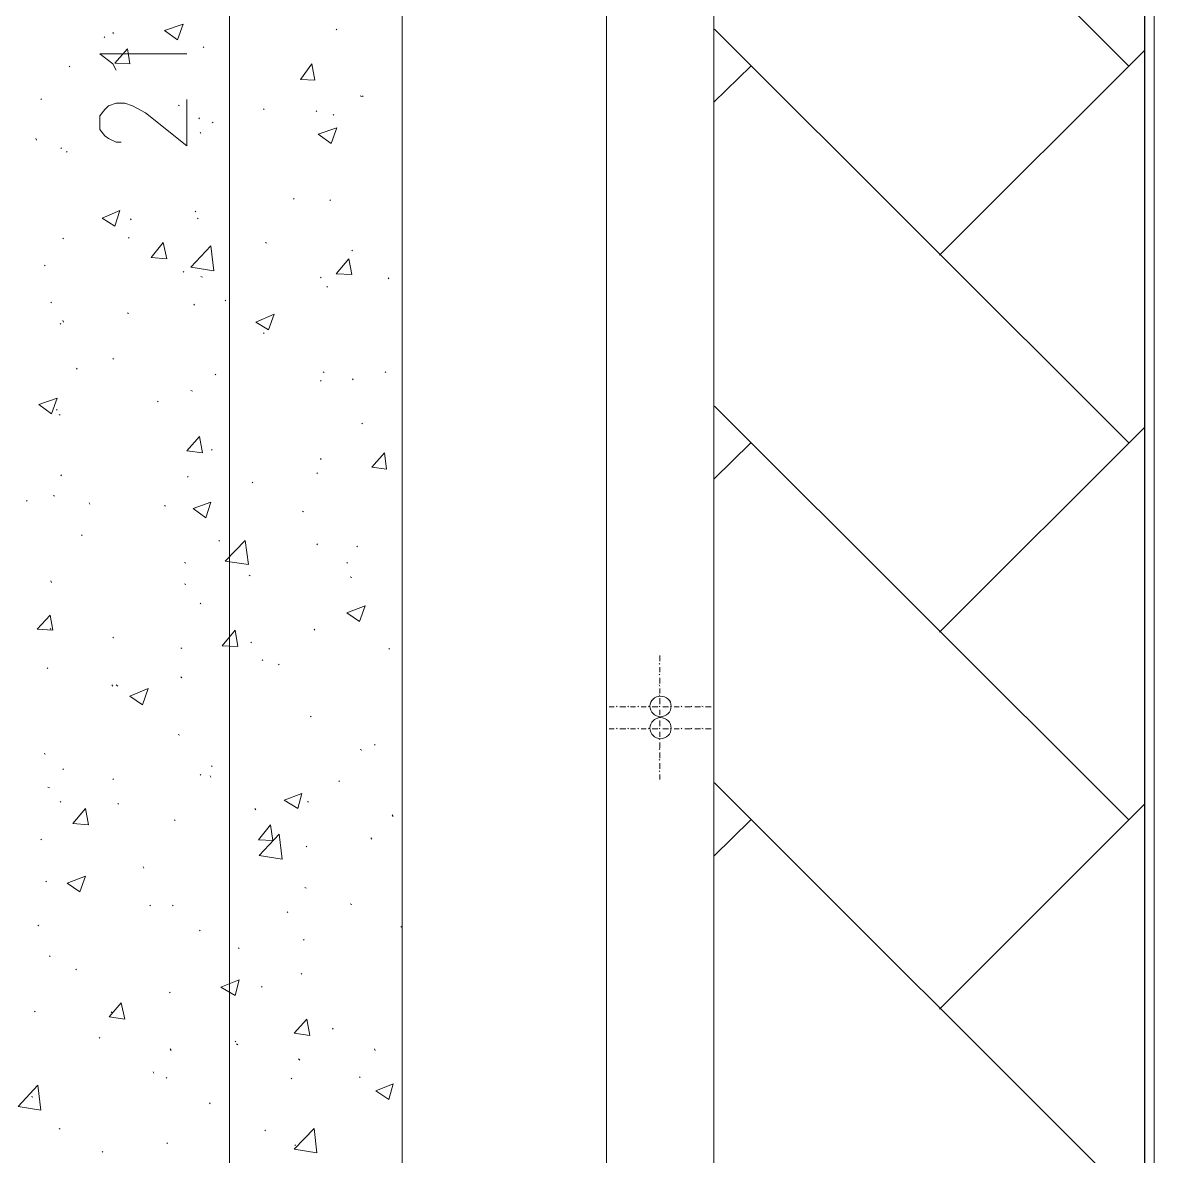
# Model space of a CAD drawing. Header units: millimetres. Extents: x 2928 to 3112, y 1220 to 1280.
# Drawn here: x 2980.658 to 2983.309, y 1248.985 to 1251.642 of the extents above; entities that cross this region are included whole.
import ezdxf

# ---------------------------------------------------------------- set-up
doc = ezdxf.new("R2010")
doc.units = ezdxf.units.MM

msp = doc.modelspace()

# ---------------------------------------------------------------- linework, layer by layer
at = {"color": 7, "linetype": 'Continuous', "lineweight": -2, "true_color": 0x000007}
msp.add_lwpolyline([(2983.28525, 1264.04728), (2983.28525, 1239.30359), (2983.28525, 1239.30359)], dxfattribs=at)
at = {"color": 9, "linetype": 'Continuous', "lineweight": 5, "true_color": 0xbababa}
for points in [[(2983.30858, 1239.30359), (2983.30858, 1264.04728), (2983.30858, 1264.04728)], [(2983.24858, 1251.54043), (2982.27857, 1252.51045), (2982.27857, 1252.51045)], [(2983.24858, 1250.65709), (2982.27857, 1251.6271), (2982.27857, 1251.6271)], [(2982.80524, 1251.0971), (2983.28525, 1251.5771), (2983.28525, 1251.5771)], [(2983.24858, 1249.77374), (2982.27857, 1250.74376), (2982.27857, 1250.74376)], [(2982.80524, 1250.21375), (2983.28525, 1250.69376), (2983.28525, 1250.69376)], [(2983.24858, 1248.8904), (2982.27857, 1249.86041), (2982.27857, 1249.86041)], [(2982.80524, 1249.3304), (2983.28525, 1249.81041), (2983.28525, 1249.81041)]]:
    msp.add_lwpolyline(points, dxfattribs=at)
at = {"color": 252, "linetype": 'Continuous', "lineweight": 13, "true_color": 0x989898}
msp.add_lwpolyline([(2982.2769, 1240.06027), (2940.24797, 1240.06027), (2940.24797, 1263.2906), (2982.2769, 1263.2906)], close=True, dxfattribs=at)
at = {"color": 7, "linetype": 'Continuous', "lineweight": 20, "true_color": 0x000007}
msp.add_lwpolyline([(2957.20821, 1263.03893), (2982.02523, 1263.03893), (2982.02523, 1240.31361), (2957.20821, 1240.31361), (2957.20821, 1240.06027), (2982.2769, 1240.06027), (2982.2769, 1263.2906), (2957.20821, 1263.2906)], close=True, dxfattribs=at)
at = {"color": 253, "linetype": 'Continuous', "lineweight": 5, "true_color": 0x9a9a9a}
msp.add_lwpolyline([(2940.97965, 1262.56226), (2981.54689, 1262.56226), (2981.54689, 1240.79028), (2940.97965, 1240.79028)], close=True, dxfattribs=at)
msp.add_lwpolyline([(2981.14189, 1262.46059), (2981.14189, 1240.89028), (2981.14189, 1240.89028)], dxfattribs=at)
at = {"color": 92, "linetype": 'Continuous', "lineweight": 13, "true_color": 0x00b800}
for points in [[(2980.99022, 1251.62377), (2981.03355, 1251.63877), (2981.03355, 1251.63877)], [(2981.02022, 1251.6021), (2981.03355, 1251.63877), (2981.03355, 1251.63877)], [(2981.39356, 1251.62544), (2981.39189, 1251.6271), (2981.39189, 1251.6271)], [(2980.85022, 1251.6071), (2980.84855, 1251.60877), (2980.84855, 1251.60877)], [(2980.87022, 1251.6171), (2980.86855, 1251.61877), (2980.86855, 1251.61877)], [(2980.99022, 1251.62377), (2981.02022, 1251.6021), (2981.02022, 1251.6021)], [(2980.87355, 1251.5471), (2980.90355, 1251.58044), (2980.90355, 1251.58044)], [(2980.90855, 1251.54543), (2980.90355, 1251.58044), (2980.90355, 1251.58044)], [(2981.08189, 1251.58377), (2981.08022, 1251.58544), (2981.08022, 1251.58544)], [(2980.87355, 1251.5471), (2980.90855, 1251.54543), (2980.90855, 1251.54543)], [(2980.76855, 1251.53877), (2980.76688, 1251.54043), (2980.76688, 1251.54043)], [(2981.30856, 1251.50877), (2981.33522, 1251.54543), (2981.33522, 1251.54543)], [(2981.34189, 1251.5071), (2981.33522, 1251.54543), (2981.33522, 1251.54543)], [(2981.30856, 1251.50877), (2981.34189, 1251.5071), (2981.34189, 1251.5071)], [(2981.45189, 1251.46877), (2981.44856, 1251.47043), (2981.44856, 1251.47043)], [(2981.45522, 1251.46877), (2981.45356, 1251.47043), (2981.45356, 1251.47043)], [(2980.70188, 1251.4621), (2980.70021, 1251.46377), (2980.70021, 1251.46377)], [(2981.02522, 1251.4471), (2981.02188, 1251.44877), (2981.02188, 1251.44877)], [(2981.07189, 1251.4171), (2981.07022, 1251.41877), (2981.07022, 1251.41877)], [(2981.22355, 1251.43877), (2981.22189, 1251.44043), (2981.22189, 1251.44043)], [(2981.34689, 1251.43377), (2981.34522, 1251.43543), (2981.34522, 1251.43543)], [(2981.38689, 1251.42543), (2981.38522, 1251.4271), (2981.38522, 1251.4271)], [(2981.10355, 1251.4071), (2981.10189, 1251.40877), (2981.10189, 1251.40877)], [(2981.35022, 1251.38043), (2981.39356, 1251.39543), (2981.39356, 1251.39543)], [(2981.38022, 1251.35877), (2981.39356, 1251.39543), (2981.39356, 1251.39543)], [(2980.69021, 1251.3671), (2980.68855, 1251.37043), (2980.68855, 1251.37043)], [(2981.07522, 1251.3821), (2981.07355, 1251.38543), (2981.07355, 1251.38543)], [(2981.35022, 1251.38043), (2981.38022, 1251.35877), (2981.38022, 1251.35877)], [(2980.74855, 1251.3471), (2980.74688, 1251.34877), (2980.74688, 1251.34877)], [(2980.76188, 1251.33877), (2980.76021, 1251.34043), (2980.76021, 1251.34043)], [(2981.29355, 1251.22876), (2981.29189, 1251.23043), (2981.29189, 1251.23043)], [(2980.84355, 1251.18376), (2980.88522, 1251.2021), (2980.88522, 1251.2021)], [(2980.87355, 1251.16543), (2980.88522, 1251.2021), (2980.88522, 1251.2021)], [(2981.37856, 1251.22543), (2981.37689, 1251.2271), (2981.37689, 1251.2271)], [(2980.84355, 1251.18376), (2980.87355, 1251.16543), (2980.87355, 1251.16543)], [(2980.91188, 1251.18043), (2980.91022, 1251.1821), (2980.91022, 1251.1821)], [(2981.06355, 1251.19876), (2981.06189, 1251.20043), (2981.06189, 1251.20043)], [(2981.06855, 1251.1821), (2981.06689, 1251.18376), (2981.06689, 1251.18376)], [(2980.75355, 1251.13543), (2980.75188, 1251.1371), (2980.75188, 1251.1371)], [(2980.90688, 1251.1371), (2980.90522, 1251.13876), (2980.90522, 1251.13876)], [(2980.95855, 1251.09209), (2980.98688, 1251.1271), (2980.98688, 1251.1271)], [(2980.99522, 1251.08876), (2980.98688, 1251.1271), (2980.98688, 1251.1271)], [(2981.22855, 1251.12543), (2981.22689, 1251.1271), (2981.22689, 1251.1271)], [(2981.05188, 1251.06876), (2981.09855, 1251.11876), (2981.09855, 1251.11876)], [(2981.10522, 1251.06043), (2981.09855, 1251.11876), (2981.09855, 1251.11876)], [(2981.43022, 1251.1071), (2981.42856, 1251.10876), (2981.42856, 1251.10876)], [(2980.71021, 1251.07209), (2980.70855, 1251.07376), (2980.70855, 1251.07376)], [(2980.95855, 1251.09209), (2980.99522, 1251.08876), (2980.99522, 1251.08876)], [(2981.39189, 1251.05376), (2981.42189, 1251.08876), (2981.42189, 1251.08876)], [(2981.42856, 1251.05209), (2981.42189, 1251.08876), (2981.42189, 1251.08876)], [(2981.03522, 1251.05709), (2981.03355, 1251.05876), (2981.03355, 1251.05876)], [(2981.05188, 1251.06876), (2981.10522, 1251.06043), (2981.10522, 1251.06043)], [(2981.07855, 1251.04543), (2981.07522, 1251.04709), (2981.07522, 1251.04709)], [(2981.35689, 1251.04376), (2981.35522, 1251.04543), (2981.35522, 1251.04543)], [(2981.39189, 1251.05376), (2981.42856, 1251.05209), (2981.42856, 1251.05209)], [(2981.51522, 1251.04209), (2981.51356, 1251.04376), (2981.51356, 1251.04376)], [(2981.37189, 1251.02209), (2981.37022, 1251.02376), (2981.37022, 1251.02376)], [(2981.13355, 1250.99043), (2981.13189, 1250.99209), (2981.13189, 1250.99209)], [(2980.72521, 1250.98543), (2980.72355, 1250.98709), (2980.72355, 1250.98709)], [(2981.06022, 1250.98043), (2981.05855, 1250.98209), (2981.05855, 1250.98209)], [(2980.74688, 1250.93543), (2980.74521, 1250.93709), (2980.74521, 1250.93709)], [(2980.75355, 1250.94043), (2980.75188, 1250.94376), (2980.75188, 1250.94376)], [(2980.90522, 1250.96043), (2980.90355, 1250.96209), (2980.90355, 1250.96209)], [(2981.20355, 1250.94043), (2981.24689, 1250.95876), (2981.24689, 1250.95876)], [(2981.20355, 1250.94043), (2981.23355, 1250.92209), (2981.23355, 1250.92209)], [(2981.23355, 1250.92209), (2981.24689, 1250.95876), (2981.24689, 1250.95876)], [(2981.22355, 1250.91376), (2981.22189, 1250.91543), (2981.22189, 1250.91543)], [(2980.78521, 1250.83042), (2980.78355, 1250.83209), (2980.78355, 1250.83209)], [(2980.87022, 1250.85376), (2980.86855, 1250.85542), (2980.86855, 1250.85542)], [(2981.11022, 1250.81709), (2981.10855, 1250.81876), (2981.10855, 1250.81876)], [(2981.35689, 1250.80209), (2981.35522, 1250.80376), (2981.35522, 1250.80376)], [(2981.36356, 1250.82209), (2981.36189, 1250.82376), (2981.36189, 1250.82376)], [(2981.43189, 1250.80542), (2981.43022, 1250.80709), (2981.43022, 1250.80709)], [(2981.50856, 1250.82209), (2981.50689, 1250.82376), (2981.50689, 1250.82376)], [(2981.05522, 1250.77876), (2981.05188, 1250.78042), (2981.05188, 1250.78042)], [(2980.69521, 1250.74709), (2980.73855, 1250.76209), (2980.73855, 1250.76209)], [(2980.72521, 1250.72542), (2980.73855, 1250.76209), (2980.73855, 1250.76209)], [(2980.97522, 1250.75376), (2980.97355, 1250.75542), (2980.97355, 1250.75542)], [(2980.69521, 1250.74709), (2980.72521, 1250.72542), (2980.72521, 1250.72542)], [(2980.73855, 1250.73376), (2980.73688, 1250.73542), (2980.73688, 1250.73542)], [(2980.74521, 1250.72209), (2980.74355, 1250.72376), (2980.74355, 1250.72376)], [(2981.45356, 1250.70209), (2981.45189, 1250.70376), (2981.45189, 1250.70376)], [(2981.04188, 1250.63876), (2981.07189, 1250.67209), (2981.07189, 1250.67209)], [(2981.07855, 1250.63376), (2981.07189, 1250.67209), (2981.07189, 1250.67209)], [(2981.04188, 1250.63876), (2981.07855, 1250.63376), (2981.07855, 1250.63376)], [(2981.10189, 1250.64042), (2981.10022, 1250.64209), (2981.10022, 1250.64209)], [(2981.35689, 1250.61875), (2981.35522, 1250.62042), (2981.35522, 1250.62042)], [(2981.47522, 1250.60042), (2981.50522, 1250.63376), (2981.50522, 1250.63376)], [(2981.51022, 1250.59542), (2981.50522, 1250.63376), (2981.50522, 1250.63376)], [(2981.47522, 1250.60042), (2981.51022, 1250.59542), (2981.51022, 1250.59542)], [(2980.74855, 1250.58042), (2980.74688, 1250.58209), (2980.74688, 1250.58209)], [(2981.04522, 1250.57709), (2981.04355, 1250.57875), (2981.04355, 1250.57875)], [(2981.19689, 1250.56375), (2981.19522, 1250.56542), (2981.19522, 1250.56542)], [(2981.34856, 1250.58542), (2981.34689, 1250.58709), (2981.34689, 1250.58709)], [(2980.66855, 1250.52042), (2980.66688, 1250.52209), (2980.66688, 1250.52209)], [(2980.73188, 1250.53209), (2980.73021, 1250.53375), (2980.73021, 1250.53375)], [(2980.81521, 1250.51375), (2980.81355, 1250.51709), (2980.81355, 1250.51709)], [(2981.05688, 1250.50375), (2981.09855, 1250.51875), (2981.09855, 1250.51875)], [(2981.08689, 1250.48209), (2981.09855, 1250.51875), (2981.09855, 1250.51875)], [(2980.99188, 1250.50875), (2980.99022, 1250.51042), (2980.99022, 1250.51042)], [(2981.05688, 1250.50375), (2981.08689, 1250.48209), (2981.08689, 1250.48209)], [(2981.31522, 1250.49542), (2981.31356, 1250.49709), (2981.31356, 1250.49709)], [(2980.79688, 1250.44042), (2980.79521, 1250.44209), (2980.79521, 1250.44209)], [(2981.11855, 1250.42709), (2981.11689, 1250.42875), (2981.11689, 1250.42875)], [(2981.13189, 1250.38042), (2981.17855, 1250.42875), (2981.17855, 1250.42875)], [(2981.18689, 1250.37208), (2981.17855, 1250.42875), (2981.17855, 1250.42875)], [(2981.34856, 1250.41875), (2981.34689, 1250.42042), (2981.34689, 1250.42042)], [(2981.44189, 1250.41375), (2981.44022, 1250.41542), (2981.44022, 1250.41542)], [(2981.13189, 1250.38042), (2981.18689, 1250.37208), (2981.18689, 1250.37208)], [(2981.04022, 1250.37542), (2981.03688, 1250.37708), (2981.03688, 1250.37708)], [(2981.41856, 1250.37542), (2981.41689, 1250.37708), (2981.41689, 1250.37708)], [(2980.72521, 1250.33042), (2980.72355, 1250.33375), (2980.72355, 1250.33375)], [(2981.04022, 1250.32542), (2981.03688, 1250.32708), (2981.03688, 1250.32708)], [(2981.19022, 1250.34542), (2981.18855, 1250.34708), (2981.18855, 1250.34708)], [(2981.42856, 1250.34208), (2981.42522, 1250.34375), (2981.42522, 1250.34375)], [(2981.07522, 1250.28042), (2981.07355, 1250.28208), (2981.07355, 1250.28208)], [(2981.41689, 1250.25875), (2981.46022, 1250.27542), (2981.46022, 1250.27542)], [(2981.44689, 1250.23875), (2981.46022, 1250.27542), (2981.46022, 1250.27542)], [(2980.69188, 1250.22042), (2980.72188, 1250.25375), (2980.72188, 1250.25375)], [(2980.72855, 1250.21875), (2980.72188, 1250.25375), (2980.72188, 1250.25375)], [(2981.41689, 1250.25875), (2981.44689, 1250.23875), (2981.44689, 1250.23875)], [(2980.69188, 1250.22042), (2980.72855, 1250.21875), (2980.72855, 1250.21875)], [(2980.72355, 1250.22042), (2980.72188, 1250.22208), (2980.72188, 1250.22208)], [(2981.12522, 1250.18208), (2981.15522, 1250.21875), (2981.15522, 1250.21875)], [(2981.16189, 1250.18042), (2981.15522, 1250.21875), (2981.15522, 1250.21875)], [(2981.34189, 1250.21875), (2981.34022, 1250.22042), (2981.34022, 1250.22042)], [(2980.87022, 1250.20042), (2980.86855, 1250.20208), (2980.86855, 1250.20208)], [(2981.03022, 1250.17542), (2981.02855, 1250.17708), (2981.02855, 1250.17708)], [(2981.12522, 1250.18208), (2981.16189, 1250.18042), (2981.16189, 1250.18042)], [(2981.19355, 1250.18875), (2981.19189, 1250.19042), (2981.19189, 1250.19042)], [(2981.51689, 1250.17375), (2981.51522, 1250.17542), (2981.51522, 1250.17542)], [(2981.22022, 1250.14708), (2981.21855, 1250.14875), (2981.21855, 1250.14875)], [(2980.71688, 1250.12875), (2980.71521, 1250.13041), (2980.71521, 1250.13041)], [(2981.25855, 1250.13708), (2981.25689, 1250.13875), (2981.25689, 1250.13875)], [(2980.86855, 1250.08708), (2980.86688, 1250.09041), (2980.86688, 1250.09041)], [(2980.88022, 1250.08708), (2980.87688, 1250.09041), (2980.87688, 1250.09041)], [(2981.03022, 1250.10708), (2981.02855, 1250.10875), (2981.02855, 1250.10875)], [(2980.90855, 1250.06375), (2980.95188, 1250.08208), (2980.95188, 1250.08208)], [(2980.90855, 1250.06375), (2980.93855, 1250.04375), (2980.93855, 1250.04375)], [(2980.93855, 1250.04375), (2980.95188, 1250.08208), (2980.95188, 1250.08208)], [(2981.33356, 1250.01541), (2981.33189, 1250.01708), (2981.33189, 1250.01708)], [(2981.02522, 1249.97208), (2981.02188, 1249.97375), (2981.02188, 1249.97375)], [(2980.71021, 1249.92708), (2980.70855, 1249.93041), (2980.70855, 1249.93041)], [(2981.45189, 1249.93708), (2981.44856, 1249.93875), (2981.44856, 1249.93875)], [(2981.48356, 1249.94875), (2981.48189, 1249.95041), (2981.48189, 1249.95041)], [(2981.10189, 1249.89874), (2981.10022, 1249.90041), (2981.10022, 1249.90041)], [(2980.75355, 1249.89208), (2980.75188, 1249.89374), (2980.75188, 1249.89374)], [(2981.07522, 1249.87874), (2981.07355, 1249.88041), (2981.07355, 1249.88041)], [(2981.09855, 1249.87374), (2981.09689, 1249.87708), (2981.09689, 1249.87708)], [(2980.72021, 1249.84874), (2980.71688, 1249.85041), (2980.71688, 1249.85041)], [(2980.87022, 1249.86874), (2980.86855, 1249.87041), (2980.86855, 1249.87041)], [(2981.40022, 1249.86374), (2981.39856, 1249.86541), (2981.39856, 1249.86541)], [(2981.27022, 1249.82041), (2981.31189, 1249.83541), (2981.31189, 1249.83541)], [(2981.27022, 1249.82041), (2981.30189, 1249.80041), (2981.30189, 1249.80041)], [(2981.30189, 1249.80041), (2981.31189, 1249.83541), (2981.31189, 1249.83541)], [(2980.74688, 1249.81541), (2980.74521, 1249.81708), (2980.74521, 1249.81708)], [(2980.77521, 1249.76541), (2980.80521, 1249.80041), (2980.80521, 1249.80041)], [(2980.81188, 1249.76208), (2980.80521, 1249.80041), (2980.80521, 1249.80041)], [(2980.88188, 1249.81041), (2980.88022, 1249.81208), (2980.88022, 1249.81208)], [(2981.20355, 1249.79708), (2981.20189, 1249.80041), (2981.20189, 1249.80041)], [(2981.32689, 1249.81541), (2981.32522, 1249.81708), (2981.32522, 1249.81708)], [(2981.01522, 1249.77208), (2981.01355, 1249.77374), (2981.01355, 1249.77374)], [(2981.52522, 1249.78208), (2981.52356, 1249.78541), (2981.52356, 1249.78541)], [(2980.77521, 1249.76541), (2980.81188, 1249.76208), (2980.81188, 1249.76208)], [(2981.21022, 1249.72708), (2981.23855, 1249.76208), (2981.23855, 1249.76208)], [(2981.24355, 1249.72541), (2981.23855, 1249.76208), (2981.23855, 1249.76208)], [(2980.70188, 1249.72708), (2980.70021, 1249.72874), (2980.70021, 1249.72874)], [(2981.21022, 1249.72708), (2981.24355, 1249.72541), (2981.24355, 1249.72541)], [(2981.21189, 1249.69041), (2981.25855, 1249.74041), (2981.25855, 1249.74041)], [(2981.26522, 1249.68207), (2981.25855, 1249.74041), (2981.25855, 1249.74041)], [(2981.47522, 1249.72874), (2981.47356, 1249.73208), (2981.47356, 1249.73208)], [(2981.21189, 1249.69041), (2981.26522, 1249.68207), (2981.26522, 1249.68207)], [(2981.32356, 1249.71041), (2981.32189, 1249.71208), (2981.32189, 1249.71208)], [(2980.94188, 1249.66041), (2980.94022, 1249.66374), (2980.94022, 1249.66374)], [(2980.76188, 1249.62541), (2980.80521, 1249.64207), (2980.80521, 1249.64207)], [(2980.79188, 1249.60541), (2980.80521, 1249.64207), (2980.80521, 1249.64207)], [(2980.71355, 1249.62874), (2980.71188, 1249.63041), (2980.71188, 1249.63041)], [(2980.76188, 1249.62541), (2980.79188, 1249.60541), (2980.79188, 1249.60541)], [(2981.32189, 1249.61374), (2981.31856, 1249.61541), (2981.31856, 1249.61541)], [(2980.95688, 1249.57207), (2980.95522, 1249.57374), (2980.95522, 1249.57374)], [(2981.01022, 1249.57207), (2981.00855, 1249.57374), (2981.00855, 1249.57374)], [(2981.27855, 1249.55707), (2981.27689, 1249.55874), (2981.27689, 1249.55874)], [(2981.42856, 1249.57541), (2981.42522, 1249.57707), (2981.42522, 1249.57707)], [(2980.69521, 1249.52541), (2980.69355, 1249.52707), (2980.69355, 1249.52707)], [(2981.07355, 1249.51374), (2981.07189, 1249.51541), (2981.07189, 1249.51541)], [(2981.54523, 1249.52207), (2981.54356, 1249.52374), (2981.54356, 1249.52374)], [(2981.31689, 1249.49207), (2981.31522, 1249.49374), (2981.31522, 1249.49374)], [(2980.72188, 1249.45374), (2980.72021, 1249.4554), (2980.72021, 1249.4554)], [(2981.16522, 1249.47207), (2981.16355, 1249.47374), (2981.16355, 1249.47374)], [(2980.78355, 1249.42207), (2980.78188, 1249.42374), (2980.78188, 1249.42374)], [(2981.12189, 1249.38207), (2981.16522, 1249.39874), (2981.16522, 1249.39874)], [(2981.15522, 1249.36207), (2981.16522, 1249.39874), (2981.16522, 1249.39874)], [(2981.31189, 1249.41207), (2981.31022, 1249.41374), (2981.31022, 1249.41374)], [(2981.00355, 1249.36874), (2981.00188, 1249.3704), (2981.00188, 1249.3704)], [(2981.12189, 1249.38207), (2981.15522, 1249.36207), (2981.15522, 1249.36207)], [(2981.21855, 1249.38207), (2981.21689, 1249.38374), (2981.21689, 1249.38374)], [(2980.86022, 1249.31207), (2980.88855, 1249.3454), (2980.88855, 1249.3454)], [(2980.89688, 1249.30707), (2980.88855, 1249.3454), (2980.88855, 1249.3454)], [(2980.68688, 1249.32374), (2980.68521, 1249.3254), (2980.68521, 1249.3254)], [(2980.86688, 1249.32207), (2980.86522, 1249.32374), (2980.86522, 1249.32374)], [(2980.86022, 1249.31207), (2980.89688, 1249.30707), (2980.89688, 1249.30707)], [(2981.29355, 1249.27374), (2981.32356, 1249.30707), (2981.32356, 1249.30707)], [(2981.33022, 1249.26874), (2981.32356, 1249.30707), (2981.32356, 1249.30707)], [(2980.83855, 1249.26207), (2980.83688, 1249.26374), (2980.83688, 1249.26374)], [(2981.29355, 1249.27374), (2981.33022, 1249.26874), (2981.33022, 1249.26874)], [(2981.38522, 1249.28374), (2981.38356, 1249.2854), (2981.38356, 1249.2854)], [(2981.00522, 1249.23374), (2981.00355, 1249.23707), (2981.00355, 1249.23707)], [(2981.15689, 1249.25374), (2981.15522, 1249.2554), (2981.15522, 1249.2554)], [(2981.16189, 1249.24707), (2981.15855, 1249.24874), (2981.15855, 1249.24874)], [(2981.48356, 1249.23374), (2981.48189, 1249.23707), (2981.48189, 1249.23707)], [(2981.30689, 1249.2104), (2981.30356, 1249.21373), (2981.30356, 1249.21373)], [(2980.96522, 1249.1804), (2980.96355, 1249.18373), (2980.96355, 1249.18373)], [(2980.99522, 1249.16873), (2980.99355, 1249.1704), (2980.99355, 1249.1704)], [(2981.28855, 1249.16707), (2981.28689, 1249.16873), (2981.28689, 1249.16873)], [(2981.44856, 1249.1704), (2981.44689, 1249.17207), (2981.44689, 1249.17207)], [(2980.64688, 1249.10207), (2980.69355, 1249.15207), (2980.69355, 1249.15207)], [(2980.70021, 1249.09373), (2980.69355, 1249.15207), (2980.69355, 1249.15207)], [(2981.48522, 1249.13873), (2981.52522, 1249.1554), (2981.52522, 1249.1554)], [(2981.48522, 1249.13873), (2981.51522, 1249.11873), (2981.51522, 1249.11873)], [(2981.51522, 1249.11873), (2981.52522, 1249.1554), (2981.52522, 1249.1554)], [(2980.68188, 1249.12373), (2980.67855, 1249.1254), (2980.67855, 1249.1254)], [(2981.09689, 1249.10873), (2981.09522, 1249.1104), (2981.09522, 1249.1104)], [(2980.64688, 1249.10207), (2980.70021, 1249.09373), (2980.70021, 1249.09373)], [(2980.74521, 1249.04873), (2980.74355, 1249.0504), (2980.74355, 1249.0504)], [(2981.29355, 1249.00207), (2981.34022, 1249.0504), (2981.34022, 1249.0504)], [(2981.34689, 1248.99373), (2981.34022, 1249.0504), (2981.34022, 1249.0504)], [(2981.22689, 1249.0454), (2981.22522, 1249.04707), (2981.22522, 1249.04707)], [(2980.84522, 1248.9954), (2980.84355, 1248.99707), (2980.84355, 1248.99707)], [(2980.99688, 1249.0154), (2980.99522, 1249.01707), (2980.99522, 1249.01707)], [(2981.29355, 1249.00207), (2981.34689, 1248.99373), (2981.34689, 1248.99373)], [(2981.29689, 1249.0104), (2981.29522, 1249.01207), (2981.29522, 1249.01207)]]:
    msp.add_lwpolyline(points, dxfattribs=at)
at = {"color": 7, "linetype": 'Continuous', "lineweight": 20, "true_color": 0x000007}
for points in [[(2980.87688, 1251.53043), (2980.86855, 1251.54543), (2980.83855, 1251.56877), (2981.04188, 1251.56877)], [(2980.88855, 1251.3621), (2980.87688, 1251.3621), (2980.85855, 1251.37043), (2980.85022, 1251.3771), (2980.83855, 1251.3921), (2980.83855, 1251.42377), (2980.85022, 1251.43877), (2980.85855, 1251.4471), (2980.87688, 1251.45377), (2980.89688, 1251.45377), (2980.91522, 1251.4471), (2980.94522, 1251.43043), (2981.04188, 1251.35377), (2981.04188, 1251.4621)]]:
    msp.add_lwpolyline(points, dxfattribs=at)
at = {"color": 9, "linetype": 'Continuous', "lineweight": 13, "true_color": 0xbababa}
for points in [[(2982.2769, 1251.45543), (2982.36357, 1251.54043), (2982.36357, 1251.54043)], [(2982.2769, 1250.57209), (2982.36357, 1250.65709), (2982.36357, 1250.65709)], [(2982.2769, 1249.68874), (2982.36357, 1249.77374), (2982.36357, 1249.77374)]]:
    msp.add_lwpolyline(points, dxfattribs=at)
at = {"color": 252, "linetype": 'Continuous', "lineweight": 13, "true_color": 0x989898}
for points in [[(2982.15023, 1250.13875), (2982.14857, 1250.14041), (2982.14857, 1250.14041)], [(2982.15023, 1250.15875), (2982.15023, 1250.14541), (2982.15023, 1250.14541)], [(2982.15023, 1250.11375), (2982.14857, 1250.11541), (2982.14857, 1250.11541)], [(2982.15023, 1250.13208), (2982.15023, 1250.12041), (2982.15023, 1250.12041)], [(2982.15023, 1250.08708), (2982.14857, 1250.09041), (2982.14857, 1250.09041)], [(2982.15023, 1250.08708), (2982.14857, 1250.09041), (2982.14857, 1250.09041)], [(2982.15023, 1250.10708), (2982.15023, 1250.09375), (2982.15023, 1250.09375)], [(2982.15023, 1250.10708), (2982.15023, 1250.09375), (2982.15023, 1250.09375)], [(2982.15023, 1250.06375), (2982.14857, 1250.06708), (2982.14857, 1250.06708)], [(2982.15023, 1250.06375), (2982.14857, 1250.06708), (2982.14857, 1250.06708)], [(2982.15023, 1250.08208), (2982.15023, 1250.07041), (2982.15023, 1250.07041)], [(2982.15023, 1250.08208), (2982.15023, 1250.07041), (2982.15023, 1250.07041)], [(2982.0319, 1250.03875), (2982.04357, 1250.03875), (2982.04357, 1250.03875)], [(2982.05023, 1250.03875), (2982.04857, 1250.04041), (2982.04857, 1250.04041)], [(2982.0569, 1250.03875), (2982.07023, 1250.03875), (2982.07023, 1250.03875)], [(2982.0769, 1250.03875), (2982.07523, 1250.04041), (2982.07523, 1250.04041)], [(2982.0819, 1250.03875), (2982.09357, 1250.03875), (2982.09357, 1250.03875)], [(2982.10023, 1250.03875), (2982.09857, 1250.04041), (2982.09857, 1250.04041)], [(2982.1069, 1250.03875), (2982.11857, 1250.03875), (2982.11857, 1250.03875)], [(2982.12523, 1250.03875), (2982.12357, 1250.04041), (2982.12357, 1250.04041)], [(2982.1319, 1250.03875), (2982.14523, 1250.03875), (2982.14523, 1250.03875)], [(2982.15023, 1250.03875), (2982.14857, 1250.04041), (2982.14857, 1250.04041)], [(2982.15023, 1250.03875), (2982.14857, 1250.04041), (2982.14857, 1250.04041)], [(2982.15023, 1250.03875), (2982.14857, 1250.04041), (2982.14857, 1250.04041)], [(2982.15023, 1250.05875), (2982.15023, 1250.04541), (2982.15023, 1250.04541)], [(2982.15023, 1250.05875), (2982.15023, 1250.04541), (2982.15023, 1250.04541)], [(2982.1569, 1250.03875), (2982.17023, 1250.03875), (2982.17023, 1250.03875)], [(2982.1769, 1250.03875), (2982.17523, 1250.04041), (2982.17523, 1250.04041)], [(2982.18357, 1250.03875), (2982.19523, 1250.03875), (2982.19523, 1250.03875)], [(2982.2019, 1250.03875), (2982.20023, 1250.04041), (2982.20023, 1250.04041)], [(2982.20857, 1250.03875), (2982.2219, 1250.03875), (2982.2219, 1250.03875)], [(2982.22523, 1250.03875), (2982.22357, 1250.04041), (2982.22357, 1250.04041)], [(2982.2319, 1250.03875), (2982.24524, 1250.03875), (2982.24524, 1250.03875)], [(2982.2519, 1250.03875), (2982.24857, 1250.04041), (2982.24857, 1250.04041)], [(2982.2569, 1250.03875), (2982.27024, 1250.03875), (2982.27024, 1250.03875)], [(2982.15023, 1250.01375), (2982.14857, 1250.01541), (2982.14857, 1250.01541)], [(2982.15023, 1250.01375), (2982.14857, 1250.01541), (2982.14857, 1250.01541)], [(2982.15023, 1250.03208), (2982.15023, 1250.02041), (2982.15023, 1250.02041)], [(2982.15023, 1250.03208), (2982.15023, 1250.02041), (2982.15023, 1250.02041)], [(2982.15023, 1250.00708), (2982.15023, 1249.99375), (2982.15023, 1249.99375)], [(2982.15023, 1250.00708), (2982.15023, 1249.99375), (2982.15023, 1249.99375)], [(2982.0319, 1249.98708), (2982.04357, 1249.98708), (2982.04357, 1249.98708)], [(2982.05023, 1249.98708), (2982.04857, 1249.98875), (2982.04857, 1249.98875)], [(2982.0569, 1249.98708), (2982.07023, 1249.98708), (2982.07023, 1249.98708)], [(2982.0769, 1249.98708), (2982.07523, 1249.98875), (2982.07523, 1249.98875)], [(2982.0819, 1249.98708), (2982.09357, 1249.98708), (2982.09357, 1249.98708)], [(2982.10023, 1249.98708), (2982.09857, 1249.98875), (2982.09857, 1249.98875)], [(2982.1069, 1249.98708), (2982.11857, 1249.98708), (2982.11857, 1249.98708)], [(2982.12523, 1249.98708), (2982.12357, 1249.98875), (2982.12357, 1249.98875)], [(2982.1319, 1249.98708), (2982.14523, 1249.98708), (2982.14523, 1249.98708)], [(2982.15023, 1249.98708), (2982.14857, 1249.98875), (2982.14857, 1249.98875)], [(2982.15023, 1249.98708), (2982.14857, 1249.98875), (2982.14857, 1249.98875)], [(2982.15023, 1249.98708), (2982.14857, 1249.98875), (2982.14857, 1249.98875)], [(2982.15023, 1249.98041), (2982.15023, 1249.96875), (2982.15023, 1249.96875)], [(2982.15023, 1249.98041), (2982.15023, 1249.96875), (2982.15023, 1249.96875)], [(2982.1569, 1249.98708), (2982.17023, 1249.98708), (2982.17023, 1249.98708)], [(2982.1769, 1249.98708), (2982.17523, 1249.98875), (2982.17523, 1249.98875)], [(2982.18357, 1249.98708), (2982.19523, 1249.98708), (2982.19523, 1249.98708)], [(2982.2019, 1249.98708), (2982.20023, 1249.98875), (2982.20023, 1249.98875)], [(2982.20857, 1249.98708), (2982.2219, 1249.98708), (2982.2219, 1249.98708)], [(2982.22523, 1249.98708), (2982.22357, 1249.98875), (2982.22357, 1249.98875)], [(2982.2319, 1249.98708), (2982.24524, 1249.98708), (2982.24524, 1249.98708)], [(2982.2519, 1249.98708), (2982.24857, 1249.98875), (2982.24857, 1249.98875)], [(2982.2569, 1249.98708), (2982.27024, 1249.98708), (2982.27024, 1249.98708)], [(2982.15023, 1249.96208), (2982.14857, 1249.96375), (2982.14857, 1249.96375)], [(2982.15023, 1249.96208), (2982.14857, 1249.96375), (2982.14857, 1249.96375)], [(2982.15023, 1249.95541), (2982.15023, 1249.94208), (2982.15023, 1249.94208)], [(2982.15023, 1249.95541), (2982.15023, 1249.94208), (2982.15023, 1249.94208)], [(2982.15023, 1249.93875), (2982.14857, 1249.94041), (2982.14857, 1249.94041)], [(2982.15023, 1249.93875), (2982.14857, 1249.94041), (2982.14857, 1249.94041)], [(2982.15023, 1249.93208), (2982.15023, 1249.91874), (2982.15023, 1249.91874)], [(2982.15023, 1249.93208), (2982.15023, 1249.91874), (2982.15023, 1249.91874)], [(2982.15023, 1249.91374), (2982.14857, 1249.91541), (2982.14857, 1249.91541)], [(2982.15023, 1249.90708), (2982.15023, 1249.89374), (2982.15023, 1249.89374)], [(2982.15023, 1249.88708), (2982.14857, 1249.88874), (2982.14857, 1249.88874)], [(2982.15023, 1249.88041), (2982.15023, 1249.86874), (2982.15023, 1249.86874)]]:
    msp.add_lwpolyline(points, dxfattribs=at)
at = {"color": 7, "linetype": 'Continuous', "lineweight": 5, "true_color": 0x000007}
for points in [[(2982.1769, 1250.04041), (2982.1769, 1250.05375), (2982.16523, 1250.06375), (2982.1519, 1250.06375), (2982.1519, 1250.06375), (2982.13857, 1250.06375), (2982.1269, 1250.05375), (2982.1269, 1250.04041), (2982.1269, 1250.04041), (2982.1269, 1250.02708), (2982.13857, 1250.01541), (2982.1519, 1250.01541), (2982.1519, 1250.01541), (2982.16523, 1250.01541), (2982.1769, 1250.02708), (2982.1769, 1250.04041)], [(2982.1769, 1249.98875), (2982.1769, 1250.00208), (2982.16523, 1250.01375), (2982.1519, 1250.01375), (2982.1519, 1250.01375), (2982.13857, 1250.01375), (2982.1269, 1250.00208), (2982.1269, 1249.98875), (2982.1269, 1249.98875), (2982.1269, 1249.97541), (2982.13857, 1249.96375), (2982.1519, 1249.96375), (2982.1519, 1249.96375), (2982.16523, 1249.96375), (2982.1769, 1249.97541), (2982.1769, 1249.98875)]]:
    msp.add_open_spline(points, degree=3, knots=[0, 0, 0, 0, 0.0625, 0.0625, 0.0625, 0.0625, 0.125, 0.125, 0.125, 0.125, 0.1875, 0.1875, 0.1875, 0.1875, 1, 1, 1, 1], dxfattribs=at)

doc.saveas('drawing.dxf')
